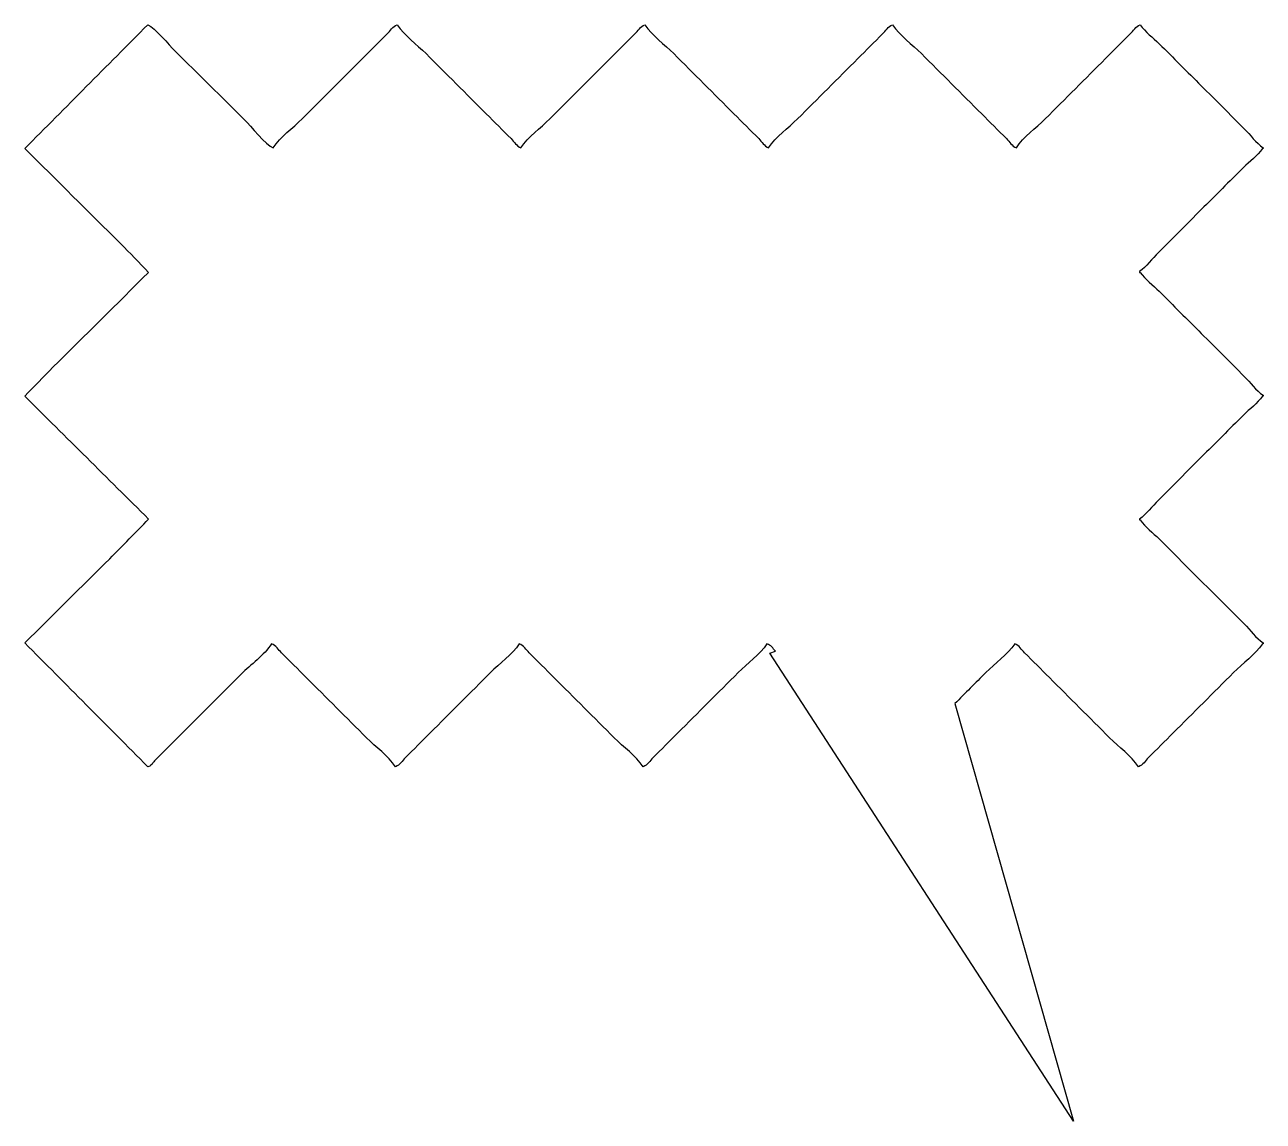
# Model space of a CAD drawing. Header units: centimetres. Extents: x -9 to 9, y -8 to 8.
import ezdxf

# ---------------------------------------------------------------- set-up
doc = ezdxf.new("R2010")
doc.units = ezdxf.units.CM
doc.header["$MEASUREMENT"] = 0
doc.layers.add('Camada 1', color=7, linetype='Continuous')

msp = doc.modelspace()

# ---------------------------------------------------------------- linework, layer by layer
at = {"layer": 'Camada 1'}
msp.add_open_spline([(7.51292, 4.68252), (7.72194, 4.89133), (7.93128, 5.10061), (8.14006, 5.30966), (8.14006, 5.30966), (8.34532, 5.51466), (8.55032, 5.71942), (8.75532, 5.92466), (8.75532, 5.92466), (8.84467, 6.01375), (8.96259, 6.096), (9.03247, 6.20181), (9.03247, 6.20181), (9.03247, 6.20181), (9.04462, 6.20181), (9.04462, 6.20181), (9.04462, 6.20181), (9.04462, 6.20181), (9.04462, 6.21395), (9.04462, 6.21395), (9.04462, 6.21395), (8.93857, 6.2843), (8.85658, 6.40249), (8.76723, 6.49134), (8.76723, 6.49134), (8.55842, 6.70039), (8.34914, 6.90943), (8.14009, 7.11824), (8.14009, 7.11824), (7.93509, 7.32374), (7.73009, 7.5285), (7.52536, 7.73377), (7.52536, 7.73377), (7.43572, 7.82283), (7.31806, 7.90482), (7.24792, 8.01087), (7.24792, 8.01087), (7.18214, 7.98708), (7.14846, 7.92329), (7.10314, 7.878), (7.10314, 7.878), (7.10314, 7.878), (6.74122, 7.51634), (6.74122, 7.51634), (6.74122, 7.51634), (6.4479, 7.223), (6.15432, 6.92941), (5.86098, 6.63634), (5.86098, 6.63634), (5.7266, 6.50146), (5.54388, 6.37313), (5.43884, 6.21393), (5.43884, 6.21393), (5.37251, 6.23772), (5.33962, 6.30151), (5.29406, 6.34654), (5.29406, 6.34654), (5.17383, 6.46753), (5.05287, 6.58773), (4.93267, 6.70846), (4.93267, 6.70846), (4.63906, 7.00204), (4.34551, 7.29562), (4.05192, 7.5887), (4.05192, 7.5887), (3.91751, 7.72311), (3.73503, 7.85164), (3.63002, 8.01087), (3.63002, 8.01087), (3.56422, 7.98708), (3.5303, 7.92329), (3.48524, 7.878), (3.48524, 7.878), (3.36504, 7.75754), (3.24381, 7.63681), (3.12358, 7.51634), (3.12358, 7.51634), (2.83, 7.223), (2.53665, 6.92941), (2.2431, 6.63634), (2.2431, 6.63634), (2.10872, 6.50146), (1.92621, 6.37313), (1.82096, 6.21393), (1.82096, 6.21393), (1.75516, 6.23772), (1.72121, 6.30151), (1.67644, 6.34654), (1.67644, 6.34654), (1.55571, 6.46753), (1.43472, 6.58773), (1.31452, 6.70846), (1.31452, 6.70846), (1.02144, 7.00204), (0.72759, 7.29562), (0.43401, 7.5887), (0.43401, 7.5887), (0.29989, 7.72311), (0.11741, 7.85164), (0.01213, 8.01087), (0.01213, 8.01087), (-0.05367, 7.98708), (-0.08783, 7.92329), (-0.13239, 7.878), (-0.13239, 7.878), (-0.13239, 7.878), (-1.37456, 6.63634), (-1.37456, 6.63634), (-1.37456, 6.63634), (-1.50894, 6.50146), (-1.69169, 6.37313), (-1.79697, 6.21393), (-1.79697, 6.21393), (-1.86277, 6.23772), (-1.89669, 6.30151), (-1.94149, 6.34654), (-1.94149, 6.34654), (-2.06222, 6.46753), (-2.18292, 6.58773), (-2.30341, 6.70846), (-2.30341, 6.70846), (-2.59673, 7.00204), (-2.89034, 7.29562), (-3.18365, 7.5887), (-3.18365, 7.5887), (-3.31779, 7.72311), (-3.50075, 7.85164), (-3.60555, 8.01087), (-3.60555, 8.01087), (-3.67135, 7.98708), (-3.70551, 7.92329), (-3.7503, 7.878), (-3.7503, 7.878), (-3.7503, 7.878), (-4.99247, 6.63634), (-4.99247, 6.63634), (-4.99247, 6.63634), (-5.12688, 6.50146), (-5.3096, 6.37313), (-5.41464, 6.21393), (-5.41464, 6.21393), (-5.51764, 6.25113), (-5.74846, 6.53561), (-5.83678, 6.62369), (-5.83678, 6.62369), (-6.17441, 6.95751), (-6.51202, 7.29108), (-6.85016, 7.6249), (-6.85016, 7.6249), (-6.93388, 7.70969), (-7.14849, 7.97494), (-7.2477, 8.01087), (-7.2477, 8.01087), (-7.84651, 7.40802), (-8.44582, 6.8049), (-9.04462, 6.20178), (-9.04462, 6.20178), (-8.57819, 5.73963), (-8.11225, 5.27725), (-7.64579, 4.8151), (-7.64579, 4.8151), (-7.50887, 4.67439), (-7.37245, 4.53342), (-7.23555, 4.3932), (-7.23555, 4.3932), (-7.70198, 3.93055), (-8.16842, 3.46816), (-8.63438, 3.00602), (-8.63438, 3.00602), (-8.77128, 2.86533), (-8.90797, 2.72436), (-9.04462, 2.58416), (-9.04462, 2.58416), (-8.44203, 1.98485), (-7.83865, 1.38602), (-7.23556, 0.78748), (-7.23556, 0.78748), (-7.42437, 0.59412), (-7.61368, 0.40103), (-7.80248, 0.20841), (-7.80248, 0.20841), (-8.21653, -0.20159), (-8.63081, -0.61185), (-9.04462, -1.02158), (-9.04462, -1.02158), (-8.44581, -1.6247), (-7.84651, -2.22755), (-7.2477, -2.8304), (-7.2477, -2.8304), (-7.20719, -2.83953), (-7.15962, -2.75473), (-7.13911, -2.73396), (-7.13911, -2.73396), (-7.03052, -2.62564), (-6.9222, -2.51732), (-6.81365, -2.40823), (-6.81365, -2.40823), (-6.50411, -2.09896), (-6.1946, -1.78942), (-5.8848, -1.47965), (-5.8848, -1.47965), (-5.74333, -1.33815), (-5.54997, -1.20176), (-5.43861, -1.03393), (-5.43861, -1.03393), (-5.37281, -1.05748), (-5.33889, -1.12127), (-5.29433, -1.16657), (-5.29433, -1.16657), (-5.17336, -1.28706), (-5.05263, -1.4075), (-4.93217, -1.52823), (-4.93217, -1.52823), (-4.63909, -1.82157), (-4.34551, -2.11489), (-4.05219, -2.40823), (-4.05219, -2.40823), (-3.91778, -2.54288), (-3.73482, -2.67144), (-3.63002, -2.83037), (-3.63002, -2.83037), (-3.56395, -2.80658), (-3.5303, -2.74332), (-3.48527, -2.69773), (-3.48527, -2.69773), (-3.36454, -2.57727), (-3.24381, -2.45656), (-3.12361, -2.33634), (-3.12361, -2.33634), (-2.83003, -2.04276), (-2.53645, -1.74941), (-2.24337, -1.45586), (-2.24337, -1.45586), (-2.10899, -1.32148), (-1.926, -1.19265), (-1.82123, -1.03396), (-1.82123, -1.03396), (-1.75516, -1.05751), (-1.72151, -1.1213), (-1.67621, -1.1666), (-1.67621, -1.1666), (-1.55575, -1.28709), (-1.43478, -1.40753), (-1.31455, -1.52826), (-1.31455, -1.52826), (-1.02097, -1.8216), (-0.72789, -2.11492), (-0.43431, -2.40826), (-0.43431, -2.40826), (-0.29966, -2.54291), (-0.11694, -2.67147), (-0.01217, -2.8304), (-0.01217, -2.8304), (0.05363, -2.80661), (0.08755, -2.74335), (0.13258, -2.69776), (0.13258, -2.69776), (0.25307, -2.5773), (0.37404, -2.45659), (0.49427, -2.33637), (0.49427, -2.33637), (0.78785, -2.04279), (1.08117, -1.74944), (1.37475, -1.45589), (1.37475, -1.45589), (1.50913, -1.32151), (1.69162, -1.19268), (1.79663, -1.03399), (1.79663, -1.03399), (1.85182, -1.05373), (1.88471, -1.10059), (1.92014, -1.14234), (1.92014, -1.14234), (1.92014, -1.14234), (1.83865, -1.17168), (1.83865, -1.17168), (1.83865, -1.17168), (1.83865, -1.17168), (6.27352, -8.01087), (6.27352, -8.01087), (6.27352, -8.01087), (6.27352, -8.01087), (4.53988, -1.90844), (4.53988, -1.90844), (4.53988, -1.90844), (4.69098, -1.7576), (4.84156, -1.60676), (4.99242, -1.4559), (4.99242, -1.4559), (5.1268, -1.32152), (5.30952, -1.19269), (5.41456, -1.034), (5.41456, -1.034), (5.48089, -1.05755), (5.51431, -1.12134), (5.55934, -1.16664), (5.55934, -1.16664), (5.68007, -1.28713), (5.8008, -1.40757), (5.92126, -1.5283), (5.92126, -1.5283), (6.2146, -1.82164), (6.50819, -2.11496), (6.80153, -2.4083), (6.80153, -2.4083), (6.93591, -2.54295), (7.1184, -2.67151), (7.22341, -2.83044), (7.22341, -2.83044), (7.28998, -2.80665), (7.32313, -2.74339), (7.36819, -2.6978), (7.36819, -2.6978), (7.48892, -2.57734), (7.60965, -2.45663), (7.73011, -2.33641), (7.73011, -2.33641), (8.02369, -2.04283), (8.31677, -1.74948), (8.61035, -1.45593), (8.61035, -1.45593), (8.74476, -1.32155), (8.92748, -1.19272), (9.03252, -1.03403), (9.03252, -1.03403), (9.03252, -1.03403), (9.04468, -1.03402), (9.04468, -1.03402), (9.04468, -1.03402), (9.04468, -1.03402), (9.04468, -1.02161), (9.04468, -1.02161), (9.04468, -1.02161), (8.93863, -0.95126), (8.85664, -0.83381), (8.76729, -0.74425), (8.76729, -0.74425), (8.55848, -0.5352), (8.3492, -0.32613), (8.14015, -0.11737), (8.14015, -0.11737), (8.14015, -0.11737), (7.52542, 0.49789), (7.52542, 0.49789), (7.52542, 0.49789), (7.43581, 0.58724), (7.31815, 0.669), (7.24803, 0.77504), (7.24803, 0.77504), (7.24803, 0.77504), (7.23588, 0.77504), (7.23588, 0.77504), (7.23588, 0.77504), (7.23588, 0.77504), (7.23588, 0.78745), (7.23588, 0.78745), (7.23588, 0.78745), (7.34166, 0.8573), (7.42418, 0.97525), (7.51303, 1.0646), (7.51303, 1.0646), (7.72205, 1.27362), (7.93139, 1.48269), (8.14017, 1.69174), (8.14017, 1.69174), (8.34543, 1.89647), (8.55043, 2.10174), (8.75543, 2.3065), (8.75543, 2.3065), (8.84478, 2.39609), (8.9627, 2.47784), (9.03258, 2.58413), (9.03258, 2.58413), (9.03258, 2.58413), (9.04473, 2.58413), (9.04473, 2.58413), (9.04473, 2.58413), (9.04473, 2.58413), (9.04473, 2.59627), (9.04473, 2.59627), (9.04473, 2.59627), (8.93868, 2.66638), (8.85669, 2.78407), (8.76734, 2.87342), (8.76734, 2.87342), (8.55853, 3.08247), (8.34925, 3.29151), (8.1402, 3.50056), (8.1402, 3.50056), (7.9352, 3.70556), (7.7302, 3.91058), (7.52547, 4.11582), (7.52547, 4.11582), (7.43586, 4.20491), (7.3182, 4.28716), (7.24808, 4.39321), (7.24808, 4.39321), (7.24808, 4.39321), (7.23593, 4.39322), (7.23593, 4.39322), (7.23593, 4.39322), (7.23593, 4.39322), (7.23593, 4.40536), (7.23593, 4.40536), (7.23593, 4.40536), (7.34155, 4.47522), (7.42408, 4.59341), (7.51292, 4.68252)], degree=3, knots=[0, 0, 0, 0, 0.00970874, 0.00970874, 0.00970874, 0.00970874, 0.01941748, 0.01941748, 0.01941748, 0.01941748, 0.02912621, 0.02912621, 0.02912621, 0.02912621, 0.03883495, 0.03883495, 0.03883495, 0.03883495, 0.04854369, 0.04854369, 0.04854369, 0.04854369, 0.05825243, 0.05825243, 0.05825243, 0.05825243, 0.06796117, 0.06796117, 0.06796117, 0.06796117, 0.0776699, 0.0776699, 0.0776699, 0.0776699, 0.08737864, 0.08737864, 0.08737864, 0.08737864, 0.09708738, 0.09708738, 0.09708738, 0.09708738, 0.10679612, 0.10679612, 0.10679612, 0.10679612, 0.11650485, 0.11650485, 0.11650485, 0.11650485, 0.12621359, 0.12621359, 0.12621359, 0.12621359, 0.13592233, 0.13592233, 0.13592233, 0.13592233, 0.14563107, 0.14563107, 0.14563107, 0.14563107, 0.15533981, 0.15533981, 0.15533981, 0.15533981, 0.16504854, 0.16504854, 0.16504854, 0.16504854, 0.17475728, 0.17475728, 0.17475728, 0.17475728, 0.18446602, 0.18446602, 0.18446602, 0.18446602, 0.19417476, 0.19417476, 0.19417476, 0.19417476, 0.2038835, 0.2038835, 0.2038835, 0.2038835, 0.21359223, 0.21359223, 0.21359223, 0.21359223, 0.22330097, 0.22330097, 0.22330097, 0.22330097, 0.23300971, 0.23300971, 0.23300971, 0.23300971, 0.24271845, 0.24271845, 0.24271845, 0.24271845, 0.25242718, 0.25242718, 0.25242718, 0.25242718, 0.26213592, 0.26213592, 0.26213592, 0.26213592, 0.27184466, 0.27184466, 0.27184466, 0.27184466, 0.2815534, 0.2815534, 0.2815534, 0.2815534, 0.29126214, 0.29126214, 0.29126214, 0.29126214, 0.30097087, 0.30097087, 0.30097087, 0.30097087, 0.31067961, 0.31067961, 0.31067961, 0.31067961, 0.32038835, 0.32038835, 0.32038835, 0.32038835, 0.33009709, 0.33009709, 0.33009709, 0.33009709, 0.33980583, 0.33980583, 0.33980583, 0.33980583, 0.34951456, 0.34951456, 0.34951456, 0.34951456, 0.3592233, 0.3592233, 0.3592233, 0.3592233, 0.36893204, 0.36893204, 0.36893204, 0.36893204, 0.37864078, 0.37864078, 0.37864078, 0.37864078, 0.38834951, 0.38834951, 0.38834951, 0.38834951, 0.39805825, 0.39805825, 0.39805825, 0.39805825, 0.40776699, 0.40776699, 0.40776699, 0.40776699, 0.41747573, 0.41747573, 0.41747573, 0.41747573, 0.42718447, 0.42718447, 0.42718447, 0.42718447, 0.4368932, 0.4368932, 0.4368932, 0.4368932, 0.44660194, 0.44660194, 0.44660194, 0.44660194, 0.45631068, 0.45631068, 0.45631068, 0.45631068, 0.46601942, 0.46601942, 0.46601942, 0.46601942, 0.47572816, 0.47572816, 0.47572816, 0.47572816, 0.48543689, 0.48543689, 0.48543689, 0.48543689, 0.49514563, 0.49514563, 0.49514563, 0.49514563, 0.50485437, 0.50485437, 0.50485437, 0.50485437, 0.51456311, 0.51456311, 0.51456311, 0.51456311, 0.52427184, 0.52427184, 0.52427184, 0.52427184, 0.53398058, 0.53398058, 0.53398058, 0.53398058, 0.54368932, 0.54368932, 0.54368932, 0.54368932, 0.55339806, 0.55339806, 0.55339806, 0.55339806, 0.5631068, 0.5631068, 0.5631068, 0.5631068, 0.57281553, 0.57281553, 0.57281553, 0.57281553, 0.58252427, 0.58252427, 0.58252427, 0.58252427, 0.59223301, 0.59223301, 0.59223301, 0.59223301, 0.60194175, 0.60194175, 0.60194175, 0.60194175, 0.61165049, 0.61165049, 0.61165049, 0.61165049, 0.62135922, 0.62135922, 0.62135922, 0.62135922, 0.63106796, 0.63106796, 0.63106796, 0.63106796, 0.6407767, 0.6407767, 0.6407767, 0.6407767, 0.65048544, 0.65048544, 0.65048544, 0.65048544, 0.66019417, 0.66019417, 0.66019417, 0.66019417, 0.66990291, 0.66990291, 0.66990291, 0.66990291, 0.67961165, 0.67961165, 0.67961165, 0.67961165, 0.68932039, 0.68932039, 0.68932039, 0.68932039, 0.69902913, 0.69902913, 0.69902913, 0.69902913, 0.70873786, 0.70873786, 0.70873786, 0.70873786, 0.7184466, 0.7184466, 0.7184466, 0.7184466, 0.72815534, 0.72815534, 0.72815534, 0.72815534, 0.73786408, 0.73786408, 0.73786408, 0.73786408, 0.74757282, 0.74757282, 0.74757282, 0.74757282, 0.75728155, 0.75728155, 0.75728155, 0.75728155, 0.76699029, 0.76699029, 0.76699029, 0.76699029, 0.77669903, 0.77669903, 0.77669903, 0.77669903, 0.78640777, 0.78640777, 0.78640777, 0.78640777, 0.7961165, 0.7961165, 0.7961165, 0.7961165, 0.80582524, 0.80582524, 0.80582524, 0.80582524, 0.81553398, 0.81553398, 0.81553398, 0.81553398, 0.82524272, 0.82524272, 0.82524272, 0.82524272, 0.83495146, 0.83495146, 0.83495146, 0.83495146, 0.84466019, 0.84466019, 0.84466019, 0.84466019, 0.85436893, 0.85436893, 0.85436893, 0.85436893, 0.86407767, 0.86407767, 0.86407767, 0.86407767, 0.87378641, 0.87378641, 0.87378641, 0.87378641, 0.88349515, 0.88349515, 0.88349515, 0.88349515, 0.89320388, 0.89320388, 0.89320388, 0.89320388, 0.90291262, 0.90291262, 0.90291262, 0.90291262, 0.91262136, 0.91262136, 0.91262136, 0.91262136, 0.9223301, 0.9223301, 0.9223301, 0.9223301, 0.93203883, 0.93203883, 0.93203883, 0.93203883, 0.94174757, 0.94174757, 0.94174757, 0.94174757, 0.95145631, 0.95145631, 0.95145631, 0.95145631, 0.96116505, 0.96116505, 0.96116505, 0.96116505, 0.97087379, 0.97087379, 0.97087379, 0.97087379, 0.98058252, 0.98058252, 0.98058252, 0.98058252, 1, 1, 1, 1], dxfattribs=at)

doc.saveas('drawing.dxf')
